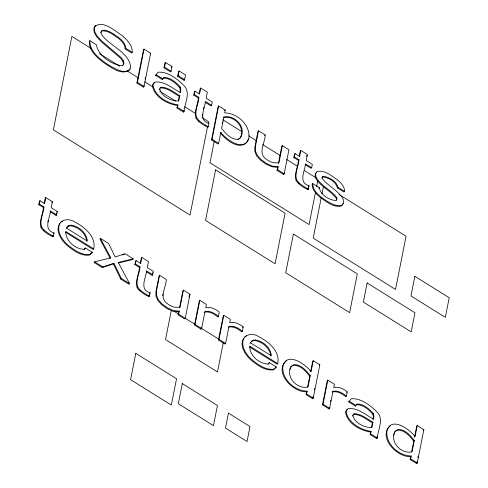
<?xml version="1.0" encoding="UTF-8"?>
<svg xmlns="http://www.w3.org/2000/svg" width="488" height="488" viewBox="0 0 488 488"><rect width="100%" height="100%" fill="white"/><g stroke="black" fill="none" stroke-linecap="round" stroke-linejoin="round"><path stroke-width="0.73" d="M122.561 65.581C112.35 65.465 97.813 55.425 96.417 44.762L89.859 40.675C89.603 52.356 101.028 59.804 109.593 65.66C115.369 68.668 123.793 74.457 129.918 69.461L130.692 67.576C129.454 51.649 109.092 46.195 101.321 34.044L101.114 31.885M179.987 92.446L180.279 90.292L179.688 87.645C175.643 83.009 169.763 77.921 163.291 78.135M373.033 419.71L373.43 416.837L372.832 414.19C368.794 409.554 362.913 404.467 356.441 404.68M50.563 211.036C49.489 218.825 43.17 229.836 54.034 232.91L53.393 236.137L52.863 236.784C48.41 234.551 43.822 231.959 41.053 227.695C38.967 221.015 42.913 214.214 43.395 207.546L38.79 204.679L39.449 201.349L39.985 200.702L44.585 203.575L45.774 197.573L52.411 201.709L51.222 207.711L57.309 211.505L56.651 214.83L56.114 215.476L50.026 211.682L50.563 211.036L56.651 214.83M38.79 204.679L39.327 204.033L39.985 200.702M44.188 203.557L45.244 198.219L45.774 197.573M39.327 204.033L43.926 206.9C43.645 214.305 37.332 223.833 43.963 230.098C46.927 232.379 49.959 234.612 53.393 236.137M48.001 221.918L48.294 220.454M56.114 215.476L56.51 213.482M52.863 236.784L53.119 235.497M93.745 248.886C96.221 236.686 84.857 227.225 75.176 222.211C64.355 214.976 53.71 224.511 59.81 235.985A19.044 9.455 39.5 0 0 66.85 245.177C73.151 250.326 80.733 256.194 89.316 255.139L92.323 252.308L85.376 247.977L84.143 249.319C74.993 249.136 65.605 240.822 65.648 231.373L93.745 248.886L93.208 249.533L65.752 232.416M136.915 83.027L143.502 49.752L144.039 49.105L150.633 53.216L144.045 86.492L143.509 87.138L136.915 83.027L137.451 82.381L144.039 49.105M143.509 87.138L143.801 85.656M145.119 79.001L145.412 77.525M163.992 67.82L164.92 63.135L165.456 62.482L172.008 66.569L171.081 71.26L170.55 71.907L163.992 67.82L164.529 67.173L165.456 62.482M146.632 270.925C145.558 278.721 139.239 289.726 150.103 292.8L149.462 296.027L148.931 296.673C144.478 294.441 139.891 291.848 137.116 287.584C135.036 280.911 138.982 274.103 139.464 267.436L134.859 264.569L135.518 261.239L136.048 260.592L140.654 263.465L141.843 257.463L148.474 261.599L147.291 267.601L153.378 271.395L152.72 274.72L152.183 275.372L146.095 271.572L146.632 270.925L152.72 274.72M134.859 264.569L135.389 263.923L136.048 260.592M140.251 263.447L141.313 258.109L141.843 257.463M135.389 263.923L139.995 266.79C139.708 274.195 133.401 283.723 140.025 289.988C142.996 292.269 146.028 294.502 149.462 296.027M177.65 76.335L178.577 71.644L179.114 70.998L185.55 75.012L184.623 79.703L184.086 80.349L177.65 76.335L178.187 75.689L179.114 70.998M176.949 107.982L177.968 104.896C167.402 103.206 154.653 96.252 152.958 84.882L153.702 83.119L155.093 82.063C164.56 80.965 172.49 88.481 180.42 92.513L180.81 89.646L180.218 86.998C176.18 82.362 170.294 77.275 163.828 77.488L162.248 79.507L155.574 75.347L158.033 72.218C168.104 71.364 177.662 79.288 184.525 86.059C190.723 93.452 184.696 103.297 184.08 111.447L183.543 112.094L176.949 107.982L177.968 104.896M178.334 100.992L179.261 96.313L179.797 95.666C173.856 92.433 168.171 87.187 161.089 87.206L160.558 87.858C167.634 87.834 173.325 93.08 179.261 96.313M179.797 95.666L178.736 101.01C171.245 101.242 161.491 96.587 159.753 88.865M184.086 80.349L184.354 79.007M183.543 112.094L183.836 110.617M152.183 275.372L152.713 272.707M149.06 296.033L149.31 294.74M211.597 105.298L205.509 101.504C204.441 109.294 198.122 120.298 208.986 123.379L208.346 126.606L207.809 127.252C203.362 125.019 198.775 122.427 195.999 118.163C193.919 111.484 197.866 104.682 198.348 98.015L193.742 95.148L194.401 91.817L194.932 91.171L199.537 94.044L200.727 88.041L207.357 92.177L206.168 98.173L212.256 101.974L211.597 105.298L211.066 105.945L204.978 102.151M193.742 95.148L194.273 94.495L194.932 91.171M183.421 290.128L180.011 307.342L174.564 307.196A12.657 6.283 39.5 0 1 165.944 302.566C159.283 296.393 166.335 286.773 166.292 279.447L159.582 275.262L156.459 291.019L156.477 295.405L158.301 299.662L161.918 303.792L167.341 307.8L173.423 310.569L179.261 311.149L178.657 314.199L178.12 314.845L184.714 318.957L185.251 318.31L190.015 294.24L183.421 290.128L182.89 290.775L179.48 307.989M199.135 94.019L200.19 88.688L200.727 88.041M194.273 94.495L198.878 97.368C198.592 104.774 192.284 114.302 198.909 120.567C201.879 122.848 204.905 125.081 208.346 126.606M162.681 295.624L162.974 294.142M202.227 116.04L202.52 114.576M203.673 108.733L203.966 107.268M207.491 126.856L190.027 215.068L53.375 129.875L71.876 36.429L91.213 48.489M208.23 123.116L208.529 121.622L202.081 117.602M171.319 310.38L165.536 339.593L217.483 371.972L223.266 342.759M220.857 132.278L218.654 143.399L218.118 144.045L211.524 139.934L218.124 106.61L218.654 105.963L225.249 110.074L224.687 112.917C237.266 112.935 250.49 125.001 248.935 138.122C244.488 152.848 225.816 139.409 220.857 132.278L220.32 132.925C225.773 139.897 239.876 151.353 247.55 141.361M211.524 139.934L212.06 139.287L218.654 105.963M178.12 314.845L178.724 311.795L179.261 311.149M214.281 141.191L210.005 162.791L309.099 224.565L315.437 192.54M222.217 123.348L222.498 121.915M223.882 116.98L221.619 128.423C225.657 133.511 230.964 139.818 238.114 139.318L240.584 137.531C246.745 127.118 234.734 114.479 223.882 116.98L223.351 117.626C234.203 115.125 246.208 127.771 240.053 138.183L238.199 139.519M189.051 297.07L189.338 295.612M218.392 316.315C214.604 313.272 210.102 310.441 205.009 311.484L201.636 328.528L201.105 329.174L194.511 325.063L199.275 300.992L199.812 300.34L206.406 304.451L205.747 307.782C210.657 306.525 215.476 309.044 219.246 312.003L218.392 316.315L217.855 316.962C214.073 313.918 209.572 311.088 204.478 312.137M199.812 300.34L195.041 324.416L194.511 325.063M201.105 329.174L201.398 327.692M282.339 145.662L278.929 162.876L273.481 162.73A12.657 6.283 39.5 0 1 264.862 158.1C258.195 151.927 265.246 142.313 265.21 134.981L258.494 130.796L255.376 146.553L255.395 150.938L257.219 155.196L260.836 159.326L266.259 163.334L272.341 166.103L278.172 166.683L277.568 169.732L277.038 170.379L283.632 174.49L284.162 173.844L288.933 149.773L282.339 145.662L281.802 146.308L278.398 163.523M242.347 331.254C238.565 328.204 234.063 325.38 228.97 326.423L225.596 343.46L225.059 344.113L218.465 340.002L223.236 315.925L223.766 315.279L230.36 319.39L229.702 322.714C234.618 321.464 239.437 323.977 243.201 326.942L242.347 331.254L241.816 331.901C238.034 328.851 233.526 326.027 228.439 327.07M218.465 340.002L219.002 339.355L223.766 315.279M277.038 170.379L277.642 167.329L278.172 166.683M283.632 174.49L283.918 173.033M311.686 167.695L305.598 163.901C304.524 171.691 298.211 182.695 309.069 185.775L308.428 189.002L307.897 189.649C303.445 187.416 298.863 184.824 296.088 180.56C294.002 173.881 297.948 167.079 298.43 160.412L293.825 157.539L294.484 154.214L295.02 153.567L299.626 156.434L300.809 150.438L307.446 154.574L306.257 160.57L312.344 164.364L311.686 167.695L311.149 168.342L305.067 164.547M293.825 157.539L294.362 156.892L295.02 153.567M299.223 156.416L300.279 151.085L300.809 150.438M294.362 156.892L298.967 159.765C298.68 167.164 292.373 176.699 298.998 182.963C301.962 185.245 304.994 187.471 308.428 189.002M306.647 156.556L306.909 155.221M307.897 189.649L308.282 187.715M249.771 347.139L277.227 364.255L277.764 363.609C280.234 351.403 268.876 341.948 259.195 336.933C248.374 329.699 237.729 339.233 243.829 350.707A19.044 9.455 39.5 0 0 250.869 359.9C257.17 365.048 264.752 370.91 273.335 369.855L276.342 367.025L269.394 362.7L268.04 364.237M316.62 186.587L317.798 180.627M321.256 197.506L313.217 238.12L395.524 289.439L406.053 236.265L339.178 194.572M321.988 193.809L323.452 186.422M306.104 394.633L306.671 391.785L307.202 391.138C294.624 391.022 281.314 379.066 282.918 365.89C287.334 351.025 306.043 364.689 311.045 371.752L313.229 360.711L319.823 364.823L313.235 398.098L312.698 398.745L306.104 394.633L306.641 393.987L307.202 391.138M307.623 386.966L309.746 376.26L310.276 375.614C306.202 370.52 300.901 364.207 293.727 364.658L291.244 366.427C285.047 376.864 297.143 389.576 308.019 387.033L310.276 375.614M310.655 371.667L312.698 361.364L313.229 360.711M312.698 398.745L313.137 396.53M314.461 389.875L314.754 388.393M332.999 391.278L329.626 408.316L329.089 408.962L322.495 404.851L327.259 380.78L327.796 380.134L334.39 384.245L333.731 387.57C338.648 386.313 343.467 388.832 347.23 391.797L346.376 396.103L345.84 396.75C342.058 393.706 337.556 390.876 332.462 391.925L332.999 391.278C338.086 390.229 342.594 393.06 346.376 396.103M322.495 404.851L323.032 404.204L327.796 380.134M329.089 408.962L329.382 407.48M330.559 401.557L330.852 400.075M370.099 434.527L371.118 431.441C360.547 429.751 347.804 422.797 346.102 411.427L346.846 409.664L348.243 408.608C357.704 407.51 365.634 415.026 373.57 419.064L373.96 416.191L373.369 413.543C369.325 408.907 363.444 403.82 356.978 404.034L355.398 406.053L348.725 401.892L351.183 398.763C361.254 397.909 370.813 405.833 377.675 412.604C383.867 419.997 377.846 429.843 377.23 437.992L376.693 438.639L370.099 434.527L371.118 431.441M371.484 427.537L372.411 422.858L372.942 422.212C367.006 418.978 361.315 413.733 354.239 413.751L353.709 414.404C360.785 414.379 366.476 419.625 372.411 422.858M372.942 422.212L371.886 427.555C364.396 427.787 354.636 423.133 352.897 415.41M376.693 438.639L377.132 436.418M410.134 459.489L410.701 456.64L411.231 455.993C398.653 455.877 385.343 443.921 386.947 430.745C391.364 415.88 410.066 429.544 415.068 436.608L417.258 425.566L423.852 429.678L417.264 462.953L416.728 463.6L410.134 459.489L410.67 458.842L411.231 455.993M411.652 451.821L413.775 441.115L414.306 440.463C410.225 435.375 404.93 429.062 397.757 429.513L395.268 431.276C389.076 441.713 401.173 454.432 412.043 451.882L414.306 440.463M414.538 437.254L416.721 426.213L417.258 425.566M416.728 463.6L417.167 461.38M417.899 457.683L418.192 456.207M247.764 140.715L248.404 138.769M59.78 223.412C58.023 227.225 58.627 231.629 60.341 235.338A19.044 9.455 39.5 0 0 67.381 244.531C73.682 249.679 81.27 255.541 89.853 254.492L92.323 252.308M243.799 338.135C242.042 341.948 242.646 346.352 244.36 350.061A19.044 9.455 39.5 0 0 251.399 359.253C257.701 364.402 265.289 370.264 273.872 369.209L276.342 367.025M289.738 369.569L290.47 367.696M393.523 435.046L394.737 431.923L397.226 430.16C404.4 429.708 409.694 436.022 413.775 441.115M129.899 68.851L129.387 70.107C121.17 75.799 111.026 67.07 103.981 62.915C97.21 57.639 88.798 50.819 89.328 41.321L89.859 40.675M343.088 203.63L341.441 205.997C333.353 207.87 326.295 201.44 320.018 197.286C316.151 193.87 312.076 189.722 312.137 184.189L312.668 183.543L319.341 187.703C320.415 194.913 329.229 200.3 336.098 200.489L336.946 199.299L336.811 197.658C330.888 189.728 320.525 185.782 315.84 176.827L315.651 173.563L317.176 171.416C324.788 169.812 331.352 175.857 337.287 179.712C340.722 182.762 344.772 186.312 344.528 191.339L343.991 191.991L337.44 187.904C335.945 181.719 328.613 177.632 322.647 176.937L323.178 176.29C329.15 176.985 336.482 181.072 337.97 187.252L344.528 191.339M316.639 172.063L315.12 174.216L315.303 177.473C319.994 186.428 330.352 190.375 336.275 198.305L336.409 199.946M100.577 32.537L102.303 30.268C108.757 29.585 114.125 34.563 119.188 37.863A11.474 5.697 39.5 0 1 125.666 48.239L132.26 52.356L131.73 53.003L125.135 48.892A11.474 5.697 39.5 0 0 118.657 38.509C113.594 35.209 108.226 30.232 101.772 30.915M122.488 65.63L123.946 63.794L123.568 60.951L121.164 57.584L101.955 41.236L97.185 36.106L94.696 31.738L94.373 27.853L95.081 26.145C104.145 20.411 114.918 31.128 122.305 35.667C127.069 39.979 132.663 45.384 132.26 52.356M159.216 89.511L161.089 87.206M352.366 416.057L354.239 413.751M125.135 48.892L125.666 48.245M123.415 64.44L123.031 61.598L123.568 60.951M150.097 53.863L150.633 53.216M43.395 207.546L43.926 206.9M155.574 75.347L156.111 74.701L162.785 78.861L162.248 79.507M51.874 202.355L52.411 201.709M171.477 67.222L172.008 66.569M41.053 227.695L41.584 227.048M56.773 212.152L57.309 211.505M43.426 230.745L43.963 230.098M53.503 233.557L54.034 232.91M179.688 87.645L180.218 86.998M198.348 98.015L198.878 97.368M85.376 247.977L84.021 249.52M195.999 118.163L196.536 117.517M118.456 262.953L132.706 259.488L133.242 258.841L124.971 253.687L115.15 256.993L108.623 243.494L100.424 238.382L99.894 239.035L110.288 258.481M198.378 121.213L198.909 120.567M100.424 238.382L110.819 257.835L94.605 261.8L94.074 262.446L102.267 267.558L113.381 263.892L113.911 263.245L121.335 278.465L129.57 283.595L129.033 284.242L120.798 279.112L113.381 263.892M224.718 110.721L225.249 110.074M102.267 267.558L102.797 266.912L113.911 263.245M120.798 279.112L121.335 278.465M139.464 267.436L139.995 266.79M258.494 130.796L257.963 131.443L254.846 147.199L254.864 151.585L256.682 155.843L260.305 159.972L265.722 163.98L271.804 166.75L277.642 167.329M137.116 287.584L137.653 286.938M264.673 135.627L265.21 134.981M139.495 290.641L140.025 289.988M159.582 275.262L159.045 275.909L155.928 291.665L155.946 296.051L157.764 300.309L161.388 304.439L166.804 308.446L172.886 311.216L178.724 311.795M149.566 293.447L150.103 292.8M298.43 160.412L298.967 159.765M189.484 294.886L190.015 294.24M296.088 180.56L296.619 179.907M298.461 183.61L298.998 182.963M308.538 186.422L309.069 185.775M318.804 188.35L319.341 187.703M337.44 187.904L337.97 187.252M336.275 198.305L336.811 197.658M242.67 327.588L243.201 326.942M268.858 363.346L269.394 362.7M319.292 365.475L319.823 364.823M346.694 392.444L347.23 391.797M348.725 401.892L349.262 401.246L355.929 405.406L355.398 406.053M372.832 414.19L373.369 413.543M423.316 430.325L423.852 429.678M321.787 177.943L323.178 176.29M66.344 228.14L67.789 226.481L70.516 225.761C78.214 226.902 85.803 233.148 86.736 241.145M249.88 343.412L252.345 340.557L255.071 339.837C263.008 341.002 270.7 347.578 271.407 355.85L250.411 342.765M95.898 25.638L94.55 26.791L93.836 28.499L94.166 32.385L96.654 36.759L101.425 41.883L120.634 58.231L123.031 61.598M154.562 82.71L153.165 83.765L152.421 85.528C154.123 96.898 166.865 103.852 177.437 105.542M347.706 409.255L346.315 410.316L345.571 412.073C347.267 423.444 360.016 430.398 370.581 432.087M290.708 367.074L293.196 365.305C300.37 364.853 305.665 371.167 309.746 376.26M286.535 360.632C273.085 372.222 293.276 392.742 306.671 391.785M390.559 425.481C377.114 437.071 397.299 457.598 410.701 456.64M60.707 222.18L62.678 220.979M244.726 336.897L246.696 335.701M122.329 255.041L124.434 254.333M251.808 341.204L254.535 340.484C262.233 341.624 269.821 347.865 270.755 355.862M133.242 258.841L118.273 262.483L129.57 283.595M268.162 364.042C259.012 363.859 249.624 355.545 249.667 346.096L277.764 363.609M164.529 67.173L171.081 71.26M178.187 75.689L184.623 79.703M222.864 119.767L241.523 131.4M248.599 135.81L256.322 140.623M262.757 144.637L280.13 155.471M286.566 159.478L297.503 166.298M304.579 170.715L316.163 177.931M99.595 53.71L119.578 66.167M127.313 70.992L138.269 77.824M144.716 81.838L153.092 87.065M159.539 91.085L175.656 101.126M184.678 106.756L195.639 113.588M137.451 82.381L144.045 86.492M177.486 107.336L184.08 111.447M277.568 169.732L284.162 173.844M212.06 139.287L218.654 143.399M94.605 261.8L102.797 266.912M174.033 311.246L178.523 314.046M178.657 314.199L218.923 339.233M219.002 339.355L225.596 343.46M306.641 393.987L313.235 398.098M323.032 404.204L329.626 408.316M370.636 433.881L377.23 437.992M410.67 458.842L417.264 462.953M312.668 183.543C312.9 191.985 320.97 196.993 327.167 201.306C331.675 203.636 336.683 206.997 341.972 205.35L343.625 202.984L343.4 199.586C338.764 190.509 328.332 186.55 322.367 178.626L322.318 177.296M135.798 353.349L130.583 379.676L171.337 405.083L176.552 378.755L135.798 353.349M215.568 169.842L205.546 220.436L275.073 263.776L285.09 213.183L215.568 169.842M182.286 383.599L178.303 403.728L213.463 425.652L217.447 405.516L182.286 383.599M228.427 413.098L225.468 428.074L247.044 441.524L250.008 426.555L228.427 413.098M293.38 234.045L285.712 272.761L349.64 312.619L357.308 273.896L293.38 234.045M367.135 282.979L363.353 302.078L411.195 331.901L414.977 312.802L367.135 282.979M414.849 276.318L410.963 295.935L445.324 317.359L449.21 297.741L414.849 276.318M68.326 225.834L66.398 228.042L87.389 241.133C86.681 232.855 78.989 226.279 71.053 225.114L68.326 225.834"/></g></svg>
